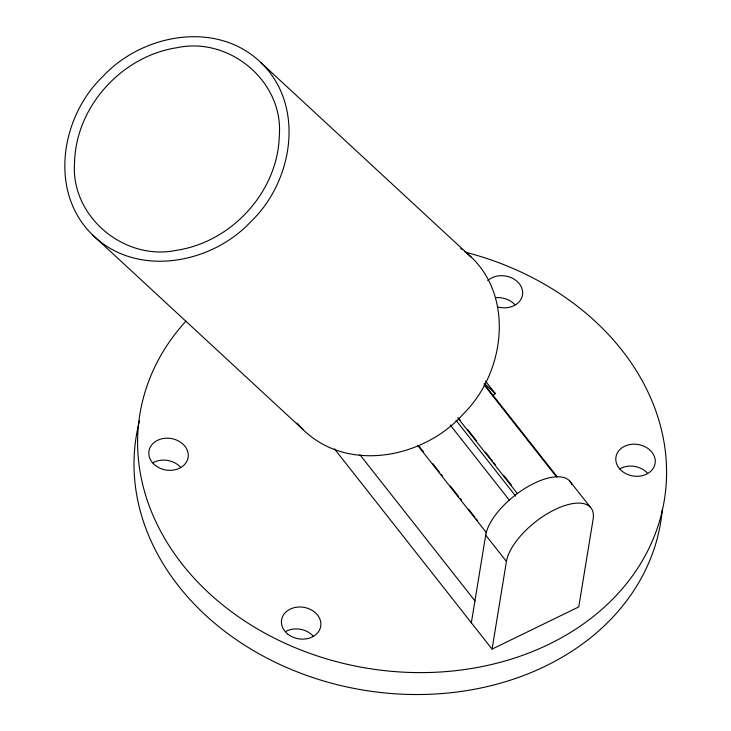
<?xml version="1.0" encoding="UTF-8"?>
<svg xmlns="http://www.w3.org/2000/svg" width="731" height="731" viewBox="0 0 731 731"><rect width="100%" height="100%" fill="white"/><g stroke="black" fill="none" stroke-linecap="round" stroke-linejoin="round"><path stroke-width="1.1" d="M471.349 622.794L485.704 535.119A52.394 23.355 -38.2 0 1 527.298 486.974A52.394 23.355 -38.2 0 1 571.852 484.516M492.073 649.119L506.428 561.445A52.394 23.355 -38.2 0 1 554.792 509.653A52.394 23.355 -38.2 0 1 593.115 519.229L578.76 606.904L492.073 649.119L334.46 448.871M492.74 395.818L495.353 393.625L485.457 381.061M460.813 248.531L462.421 249.682M464.77 251.491C515.428 291.176 506.291 371.659 463.518 413.719C424.592 457.935 348.02 473.514 303.073 429.627L92.755 235.108C48.228 192.134 60.911 116.393 102.97 76.353C142.234 33.9 217.116 19.801 261.122 62.829L471.44 257.358M484.626 383.711L495.353 393.625M92.755 235.108C136.761 278.136 211.634 264.037 250.907 221.584C292.967 181.544 305.649 105.803 261.122 62.829M303.073 429.627L297.014 423.121M569.86 481.172L590.584 507.497M484.096 383.949L557.141 476.758M484.187 384.999L556.529 476.914M458.702 418.169L460.11 419.95M467.831 429.764L476.265 440.473M485.393 452.078L492.411 460.996M493.818 462.787L495.225 464.569M503.65 475.278L511.38 485.092M457.633 417.666L517.329 493.516M455.961 420.243L515.666 496.102M450.241 425.049L509.242 500.013M419.402 446.705L423.624 452.06M432.752 463.664L439.77 472.591M441.177 474.373L442.584 476.155M450.305 485.978L458.739 496.678M460.146 498.469L461.544 500.251M468.571 509.178L474.894 517.21M476.292 518.992L477.699 520.774M417.629 445.316L486.462 532.762M485.704 535.119L506.428 561.445M359.926 454.737L474.94 600.873M487.76 280.622A19.838 15.963 9.3 0 1 513.29 278.694A19.838 15.963 9.3 0 1 521.029 299.18A19.838 15.963 9.3 0 1 497.71 306.938M496.166 297.663A19.838 15.963 9.3 0 1 514.916 304.708M619.815 468.809A19.838 15.963 9.3 0 1 647.52 473.195M285.446 631.639A19.838 15.963 9.3 0 1 313.151 636.025M152.816 462.833A19.838 15.963 9.3 0 1 180.53 467.21M465.446 252.204A265.728 213.881 9.3 0 1 649.101 548.058A265.728 213.881 9.3 0 1 277.734 639.817A265.728 213.881 9.3 0 1 185.784 321.302M662.323 509.461A265.728 213.881 9.3 0 1 361.927 689.872A265.728 213.881 9.3 0 1 139.584 420.544M74.553 162.584C70.34 216.614 124.581 261.57 176.92 250.221C232.001 241.86 278.063 191.385 279.324 135.354C283.527 81.324 229.296 36.367 176.957 47.716C121.876 56.077 75.814 106.552 74.553 162.584M622.52 471.568A19.838 15.963 9.3 0 0 654.894 464.459A19.838 15.963 9.3 0 0 629.163 444.695A19.838 15.963 9.3 0 0 622.52 471.568M288.151 634.398A19.838 15.963 9.3 0 0 320.525 627.289A19.838 15.963 9.3 0 0 294.794 607.525A19.838 15.963 9.3 0 0 288.151 634.398M155.529 465.592A19.838 15.963 9.3 0 0 187.904 458.474A19.838 15.963 9.3 0 0 162.172 438.719A19.838 15.963 9.3 0 0 155.529 465.592"/></g></svg>
